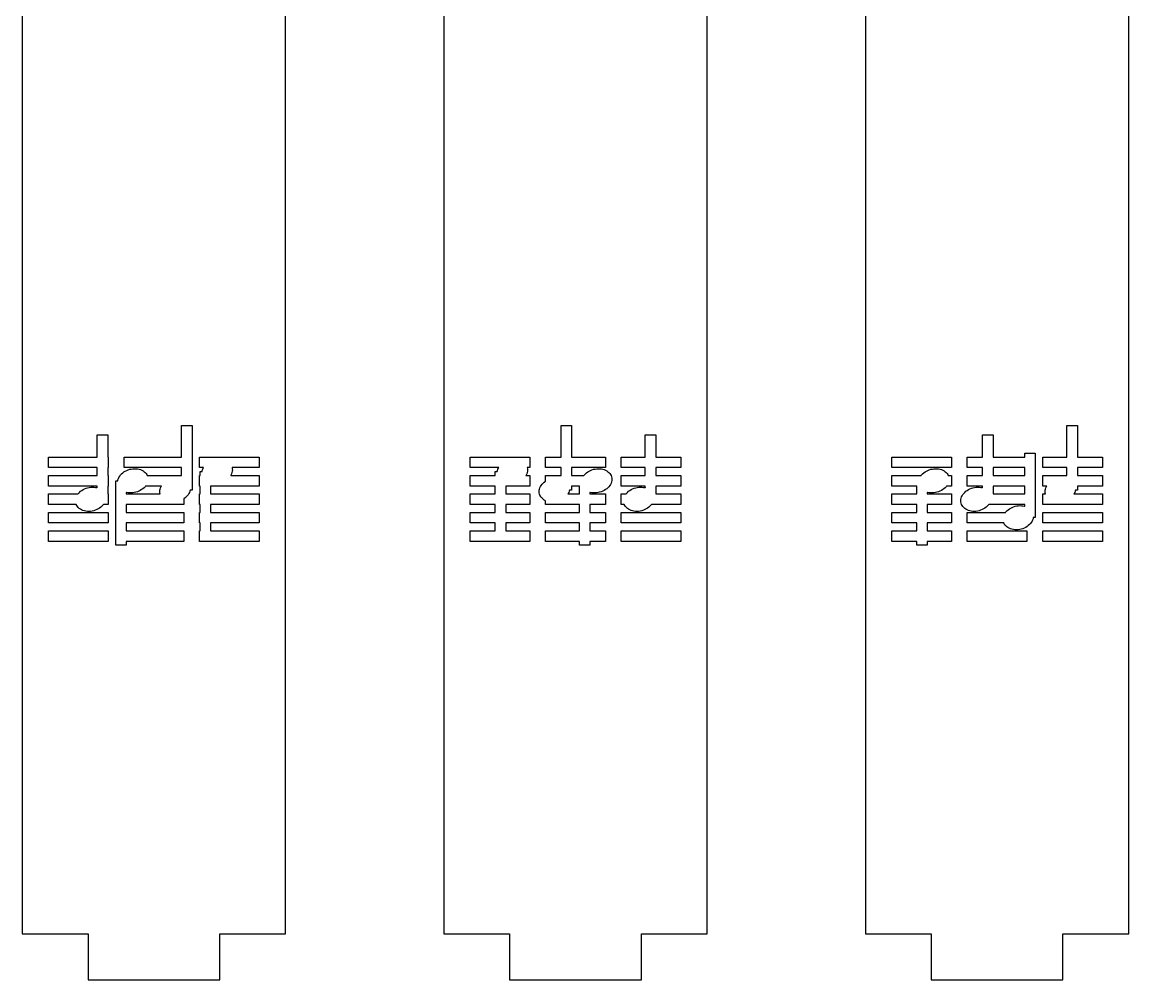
# Model space of a CAD drawing. Header units: metres. Extents: x -12 to 180, y -1275 to 154.
# Drawn here: x 96 to 180, y -1158.5 to -1085.8 of the extents above; entities that cross this region are included whole.
import ezdxf

# ---------------------------------------------------------------- set-up
doc = ezdxf.new("R2010")
doc.units = ezdxf.units.M

msp = doc.modelspace()

# ---------------------------------------------------------------- linework, layer by layer
for p, q in [((96, -1005.03), (96, -1155.03)), ((116, -1155.03), (116, -1005.03)), ((128, -1005.03), (128, -1155.03)), ((148, -1155.03), (148, -1005.03)), ((160, -1005.03), (160, -1155.03)), ((180, -1155.03), (180, -1005.03)), ((101.7, -1118.83), (101.7, -1117.13)), ((101.7, -1117.13), (102.5, -1117.13)), ((102.5, -1117.13), (102.5, -1118.83)), ((108.1, -1118.83), (108.1, -1116.43)), ((108.1, -1116.43), (108.9, -1116.43)), ((108.9, -1116.43), (108.9, -1121.33)), ((136.9, -1118.83), (136.9, -1116.43)), ((136.9, -1116.43), (137.7, -1116.43)), ((137.7, -1116.43), (137.7, -1118.83)), ((143.3, -1118.83), (143.3, -1117.13)), ((143.3, -1117.13), (144.1, -1117.13)), ((144.1, -1117.13), (144.1, -1118.83)), ((168.9, -1118.83), (168.9, -1117.13)), ((168.9, -1117.13), (169.7, -1117.13)), ((169.7, -1117.13), (169.7, -1118.83)), ((175.3, -1118.83), (175.3, -1116.43)), ((175.3, -1116.43), (176.1, -1116.43)), ((176.1, -1116.43), (176.1, -1118.83)), ((98, -1119.63), (98, -1118.83)), ((98, -1118.83), (101.7, -1118.83)), ((102.5, -1118.83), (102.533, -1118.83)), ((102.533, -1118.83), (102.533, -1119.63)), ((103.733, -1119.63), (103.733, -1118.83)), ((103.733, -1118.83), (108.1, -1118.83)), ((109.467, -1119.63), (109.467, -1118.83)), ((109.467, -1118.83), (114, -1118.83)), ((114, -1118.83), (114, -1119.63)), ((130, -1119.63), (130, -1118.83)), ((130, -1118.83), (134.533, -1118.83)), ((134.533, -1118.83), (134.533, -1119.63)), ((135.733, -1119.63), (135.733, -1118.83)), ((135.733, -1118.83), (136.9, -1118.83)), ((137.7, -1118.83), (140.267, -1118.83)), ((140.267, -1118.83), (140.267, -1119.63)), ((141.467, -1119.63), (141.467, -1118.83)), ((141.467, -1118.83), (143.3, -1118.83)), ((144.1, -1118.83), (146, -1118.83)), ((146, -1118.83), (146, -1119.63)), ((162, -1119.63), (162, -1118.83)), ((162, -1118.83), (166.533, -1118.83)), ((166.533, -1118.83), (166.533, -1119.63)), ((167.733, -1119.63), (167.733, -1118.83)), ((167.733, -1118.83), (168.9, -1118.83)), ((169.7, -1118.83), (172.1, -1118.83)), ((172.1, -1118.83), (172.1, -1118.53)), ((172.1, -1118.53), (172.9, -1118.53)), ((172.9, -1118.53), (172.9, -1123.43)), ((173.467, -1119.63), (173.467, -1118.83)), ((173.467, -1118.83), (175.3, -1118.83)), ((176.1, -1118.83), (178, -1118.83)), ((178, -1118.83), (178, -1119.63)), ((101.7, -1119.63), (98, -1119.63)), ((101.7, -1120.23), (101.7, -1119.63)), ((102.533, -1119.63), (102.5, -1119.63)), ((102.5, -1119.63), (102.5, -1120.23)), ((108.1, -1119.63), (103.733, -1119.63)), ((104.286, -1119.74), (104.407, -1119.72)), ((104.407, -1119.72), (104.528, -1119.71)), ((104.528, -1119.71), (104.647, -1119.72)), ((104.647, -1119.72), (104.763, -1119.73)), ((108.1, -1120.23), (108.1, -1119.63)), ((109.77, -1119.63), (109.467, -1119.63)), ((109.705, -1119.76), (109.749, -1119.67)), ((109.749, -1119.67), (109.77, -1119.63)), ((114, -1119.63), (111.931, -1119.63)), ((111.931, -1119.63), (111.948, -1119.72)), ((111.948, -1119.72), (111.954, -1119.82)), ((132.17, -1119.63), (130, -1119.63)), ((132.105, -1119.76), (132.149, -1119.67)), ((132.149, -1119.67), (132.17, -1119.63)), ((134.533, -1119.63), (134.331, -1119.63)), ((134.331, -1119.63), (134.348, -1119.72)), ((134.348, -1119.72), (134.354, -1119.82)), ((136.9, -1119.63), (135.733, -1119.63)), ((136.9, -1120.23), (136.9, -1119.63)), ((140.267, -1119.63), (137.7, -1119.63)), ((137.7, -1119.63), (137.7, -1120.23)), ((139.486, -1119.74), (139.607, -1119.72)), ((139.607, -1119.72), (139.728, -1119.71)), ((139.728, -1119.71), (139.847, -1119.72)), ((139.847, -1119.72), (139.963, -1119.73)), ((143.3, -1119.63), (141.467, -1119.63)), ((143.3, -1120.23), (143.3, -1119.63)), ((146, -1119.63), (144.1, -1119.63)), ((144.1, -1119.63), (144.1, -1120.23)), ((166.533, -1119.63), (162, -1119.63)), ((165.086, -1119.74), (165.207, -1119.72)), ((165.207, -1119.72), (165.328, -1119.71)), ((165.328, -1119.71), (165.447, -1119.72)), ((165.447, -1119.72), (165.563, -1119.73)), ((168.9, -1119.63), (167.733, -1119.63)), ((168.9, -1120.23), (168.9, -1119.63)), ((172.1, -1119.63), (169.7, -1119.63)), ((169.7, -1119.63), (169.7, -1120.23)), ((172.1, -1120.23), (172.1, -1119.63)), ((175.3, -1119.63), (173.467, -1119.63)), ((175.3, -1120.23), (175.3, -1119.63)), ((178, -1119.63), (176.1, -1119.63)), ((176.1, -1119.63), (176.1, -1120.23)), ((98, -1121.03), (98, -1120.23)), ((98, -1120.23), (101.7, -1120.23)), ((102.5, -1120.23), (102.533, -1120.23)), ((102.533, -1120.23), (102.533, -1121.03)), ((103.257, -1120.63), (103.273, -1120.56)), ((103.273, -1120.56), (103.305, -1120.46)), ((103.305, -1120.46), (103.349, -1120.37)), ((103.349, -1120.37), (103.404, -1120.28)), ((103.404, -1120.28), (103.471, -1120.19)), ((103.471, -1120.19), (103.547, -1120.11)), ((103.547, -1120.11), (103.633, -1120.03)), ((103.633, -1120.03), (103.728, -1119.96)), ((103.728, -1119.96), (103.829, -1119.9)), ((103.829, -1119.9), (103.937, -1119.85)), ((103.937, -1119.85), (104.05, -1119.8)), ((104.05, -1119.8), (104.167, -1119.76)), ((104.167, -1119.76), (104.286, -1119.74)), ((104.763, -1119.73), (104.876, -1119.75)), ((104.876, -1119.75), (104.983, -1119.78)), ((104.983, -1119.78), (105.084, -1119.83)), ((105.084, -1119.83), (105.177, -1119.88)), ((105.177, -1119.88), (105.262, -1119.94)), ((105.262, -1119.94), (105.338, -1120)), ((105.338, -1120), (105.403, -1120.08)), ((105.403, -1120.08), (105.457, -1120.16)), ((105.457, -1120.16), (105.496, -1120.23)), ((105.496, -1120.23), (108.1, -1120.23)), ((109.467, -1121.03), (109.467, -1120.23)), ((109.467, -1120.23), (109.5, -1120.23)), ((109.5, -1120.23), (109.5, -1119.93)), ((109.5, -1119.93), (109.657, -1119.93)), ((109.657, -1119.93), (109.673, -1119.86)), ((109.673, -1119.86), (109.705, -1119.76)), ((111.851, -1120.2), (111.83, -1120.23)), ((111.83, -1120.23), (114, -1120.23)), ((111.895, -1120.11), (111.851, -1120.2)), ((111.927, -1120.01), (111.895, -1120.11)), ((111.947, -1119.91), (111.927, -1120.01)), ((111.954, -1119.82), (111.947, -1119.91)), ((114, -1120.23), (114, -1121.03)), ((130, -1121.03), (130, -1120.23)), ((130, -1120.23), (131.9, -1120.23)), ((131.9, -1120.23), (131.9, -1119.93)), ((131.9, -1119.93), (132.057, -1119.93)), ((132.057, -1119.93), (132.073, -1119.86)), ((132.073, -1119.86), (132.105, -1119.76)), ((134.251, -1120.2), (134.23, -1120.23)), ((134.23, -1120.23), (134.533, -1120.23)), ((134.295, -1120.11), (134.251, -1120.2)), ((134.327, -1120.01), (134.295, -1120.11)), ((134.347, -1119.91), (134.327, -1120.01)), ((134.354, -1119.82), (134.347, -1119.91)), ((134.533, -1120.23), (134.533, -1121.03)), ((135.733, -1120.66), (135.733, -1120.23)), ((135.733, -1120.23), (136.9, -1120.23)), ((137.7, -1120.23), (138.637, -1120.23)), ((138.637, -1120.23), (138.671, -1120.19)), ((138.671, -1120.19), (138.747, -1120.11)), ((138.747, -1120.11), (138.833, -1120.03)), ((138.833, -1120.03), (138.928, -1119.96)), ((138.928, -1119.96), (139.029, -1119.9)), ((139.029, -1119.9), (139.137, -1119.85)), ((139.137, -1119.85), (139.25, -1119.8)), ((139.25, -1119.8), (139.367, -1119.76)), ((139.367, -1119.76), (139.486, -1119.74)), ((139.963, -1119.73), (140.076, -1119.75)), ((140.076, -1119.75), (140.183, -1119.78)), ((140.183, -1119.78), (140.284, -1119.83)), ((140.284, -1119.83), (140.377, -1119.88)), ((140.377, -1119.88), (140.462, -1119.94)), ((140.462, -1119.94), (140.538, -1120)), ((140.538, -1120), (140.603, -1120.08)), ((140.603, -1120.08), (140.657, -1120.16)), ((140.657, -1120.16), (140.7, -1120.24)), ((140.7, -1120.24), (140.73, -1120.33)), ((140.73, -1120.33), (140.748, -1120.42)), ((140.754, -1120.52), (140.747, -1120.61)), ((140.748, -1120.42), (140.754, -1120.52)), ((141.467, -1121.03), (141.467, -1120.23)), ((141.467, -1120.23), (143.3, -1120.23)), ((144.1, -1120.23), (146, -1120.23)), ((146, -1120.23), (146, -1121.03)), ((162, -1121.03), (162, -1120.23)), ((162, -1120.23), (164.237, -1120.23)), ((164.237, -1120.23), (164.271, -1120.19)), ((164.271, -1120.19), (164.347, -1120.11)), ((164.347, -1120.11), (164.433, -1120.03)), ((164.433, -1120.03), (164.528, -1119.96)), ((164.528, -1119.96), (164.629, -1119.9)), ((164.629, -1119.9), (164.737, -1119.85)), ((164.737, -1119.85), (164.85, -1119.8)), ((164.85, -1119.8), (164.967, -1119.76)), ((164.967, -1119.76), (165.086, -1119.74)), ((165.563, -1119.73), (165.676, -1119.75)), ((165.676, -1119.75), (165.783, -1119.78)), ((165.783, -1119.78), (165.884, -1119.83)), ((165.884, -1119.83), (165.977, -1119.88)), ((165.977, -1119.88), (166.062, -1119.94)), ((166.062, -1119.94), (166.138, -1120)), ((166.138, -1120), (166.203, -1120.08)), ((166.203, -1120.08), (166.257, -1120.16)), ((166.257, -1120.16), (166.296, -1120.23)), ((166.296, -1120.23), (166.533, -1120.23)), ((166.533, -1120.23), (166.533, -1121.03)), ((167.733, -1121.03), (167.733, -1120.23)), ((167.733, -1120.23), (168.9, -1120.23)), ((169.7, -1120.23), (172.1, -1120.23)), ((173.467, -1121.03), (173.467, -1120.23)), ((173.467, -1120.23), (175.3, -1120.23)), ((176.1, -1120.23), (178, -1120.23)), ((178, -1120.23), (178, -1121.03)), ((101.7, -1121.03), (98, -1121.03)), ((100.433, -1121.43), (100.528, -1121.36)), ((100.528, -1121.36), (100.629, -1121.3)), ((100.629, -1121.3), (100.737, -1121.25)), ((100.737, -1121.25), (100.85, -1121.2)), ((100.85, -1121.2), (100.967, -1121.16)), ((100.967, -1121.16), (101.086, -1121.14)), ((101.086, -1121.14), (101.207, -1121.12)), ((101.207, -1121.12), (101.328, -1121.11)), ((101.328, -1121.11), (101.447, -1121.12)), ((101.447, -1121.12), (101.563, -1121.13)), ((101.563, -1121.13), (101.676, -1121.15)), ((101.676, -1121.15), (101.7, -1121.16)), ((101.7, -1121.16), (101.7, -1121.03)), ((102.533, -1121.03), (102.5, -1121.03)), ((102.5, -1121.03), (102.5, -1121.63)), ((103.1, -1125.53), (103.1, -1120.63)), ((103.1, -1120.63), (103.257, -1120.63)), ((104.971, -1121.37), (104.863, -1121.42)), ((105.072, -1121.3), (104.971, -1121.37)), ((105.167, -1121.23), (105.072, -1121.3)), ((105.253, -1121.16), (105.167, -1121.23)), ((105.329, -1121.08), (105.253, -1121.16)), ((105.363, -1121.03), (105.329, -1121.08)), ((106.57, -1121.03), (105.363, -1121.03)), ((106.446, -1121.45), (106.453, -1121.35)), ((106.453, -1121.35), (106.473, -1121.26)), ((106.473, -1121.26), (106.505, -1121.16)), ((106.505, -1121.16), (106.549, -1121.07)), ((106.549, -1121.07), (106.57, -1121.03)), ((108.743, -1121.33), (108.727, -1121.41)), ((108.9, -1121.33), (108.743, -1121.33)), ((109.5, -1121.03), (109.467, -1121.03)), ((109.5, -1121.63), (109.5, -1121.03)), ((114, -1121.03), (110.3, -1121.03)), ((110.3, -1121.03), (110.3, -1121.63)), ((131.9, -1121.03), (130, -1121.03)), ((131.9, -1121.63), (131.9, -1121.03)), ((134.533, -1121.03), (132.7, -1121.03)), ((132.7, -1121.03), (132.7, -1121.63)), ((135.246, -1121.45), (135.253, -1121.35)), ((135.253, -1121.35), (135.273, -1121.26)), ((135.273, -1121.26), (135.305, -1121.16)), ((135.305, -1121.16), (135.349, -1121.07)), ((135.349, -1121.07), (135.404, -1120.98)), ((135.404, -1120.98), (135.471, -1120.89)), ((135.471, -1120.89), (135.547, -1120.81)), ((135.547, -1120.81), (135.633, -1120.73)), ((135.633, -1120.73), (135.728, -1120.66)), ((135.728, -1120.66), (135.733, -1120.66)), ((137.543, -1121.33), (137.527, -1121.41)), ((137.7, -1121.33), (137.543, -1121.33)), ((138.3, -1121.03), (137.7, -1121.03)), ((137.7, -1121.03), (137.7, -1121.33)), ((138.3, -1121.63), (138.3, -1121.03)), ((140.171, -1121.37), (140.063, -1121.42)), ((140.272, -1121.3), (140.171, -1121.37)), ((140.367, -1121.23), (140.272, -1121.3)), ((140.453, -1121.16), (140.367, -1121.23)), ((140.529, -1121.08), (140.453, -1121.16)), ((140.596, -1120.99), (140.529, -1121.08)), ((140.651, -1120.9), (140.596, -1120.99)), ((140.695, -1120.81), (140.651, -1120.9)), ((140.727, -1120.71), (140.695, -1120.81)), ((140.747, -1120.61), (140.727, -1120.71)), ((143.3, -1121.03), (141.467, -1121.03)), ((142.033, -1121.43), (142.128, -1121.36)), ((142.128, -1121.36), (142.229, -1121.3)), ((142.229, -1121.3), (142.337, -1121.25)), ((142.337, -1121.25), (142.45, -1121.2)), ((142.45, -1121.2), (142.567, -1121.16)), ((142.567, -1121.16), (142.686, -1121.14)), ((142.686, -1121.14), (142.807, -1121.12)), ((142.807, -1121.12), (142.928, -1121.11)), ((142.928, -1121.11), (143.047, -1121.12)), ((143.047, -1121.12), (143.163, -1121.13)), ((143.163, -1121.13), (143.276, -1121.15)), ((143.276, -1121.15), (143.3, -1121.16)), ((143.3, -1121.16), (143.3, -1121.03)), ((146, -1121.03), (144.1, -1121.03)), ((144.1, -1121.03), (144.1, -1121.63)), ((163.9, -1121.03), (162, -1121.03)), ((163.9, -1121.63), (163.9, -1121.03)), ((165.771, -1121.37), (165.663, -1121.42)), ((165.872, -1121.3), (165.771, -1121.37)), ((165.967, -1121.23), (165.872, -1121.3)), ((166.053, -1121.16), (165.967, -1121.23)), ((166.129, -1121.08), (166.053, -1121.16)), ((166.163, -1121.03), (166.129, -1121.08)), ((166.533, -1121.03), (166.163, -1121.03)), ((167.633, -1121.43), (167.728, -1121.36)), ((167.728, -1121.36), (167.829, -1121.3)), ((168.9, -1121.03), (167.733, -1121.03)), ((167.829, -1121.3), (167.937, -1121.25)), ((167.937, -1121.25), (168.05, -1121.2)), ((168.05, -1121.2), (168.167, -1121.16)), ((168.167, -1121.16), (168.286, -1121.14)), ((168.286, -1121.14), (168.407, -1121.12)), ((168.407, -1121.12), (168.528, -1121.11)), ((168.528, -1121.11), (168.647, -1121.12)), ((168.647, -1121.12), (168.763, -1121.13)), ((168.763, -1121.13), (168.876, -1121.15)), ((168.876, -1121.15), (168.9, -1121.16)), ((168.9, -1121.16), (168.9, -1121.03)), ((172.1, -1121.03), (169.7, -1121.03)), ((169.7, -1121.03), (169.7, -1121.63)), ((172.1, -1121.63), (172.1, -1121.03)), ((173.77, -1121.03), (173.467, -1121.03)), ((173.646, -1121.45), (173.653, -1121.35)), ((173.653, -1121.35), (173.673, -1121.26)), ((173.673, -1121.26), (173.705, -1121.16)), ((173.705, -1121.16), (173.749, -1121.07)), ((173.749, -1121.07), (173.77, -1121.03)), ((175.943, -1121.33), (175.927, -1121.41)), ((176.1, -1121.33), (175.943, -1121.33)), ((178, -1121.03), (176.1, -1121.03)), ((176.1, -1121.03), (176.1, -1121.33)), ((98, -1122.43), (98, -1121.63)), ((98, -1121.63), (100.237, -1121.63)), ((100.237, -1121.63), (100.271, -1121.59)), ((100.271, -1121.59), (100.347, -1121.51)), ((100.347, -1121.51), (100.433, -1121.43)), ((102.5, -1121.63), (102.533, -1121.63)), ((102.533, -1121.63), (102.533, -1122.43)), ((103.924, -1121.51), (103.9, -1121.51)), ((103.9, -1121.51), (103.9, -1121.63)), ((103.9, -1121.63), (106.469, -1121.63)), ((104.037, -1121.54), (103.924, -1121.51)), ((104.153, -1121.55), (104.037, -1121.54)), ((104.272, -1121.55), (104.153, -1121.55)), ((104.393, -1121.55), (104.272, -1121.55)), ((104.514, -1121.53), (104.393, -1121.55)), ((104.633, -1121.5), (104.514, -1121.53)), ((104.75, -1121.47), (104.633, -1121.5)), ((104.863, -1121.42), (104.75, -1121.47)), ((106.452, -1121.54), (106.446, -1121.45)), ((106.469, -1121.63), (106.452, -1121.54)), ((108.272, -1122), (108.267, -1122.01)), ((108.267, -1122.01), (108.267, -1122.43)), ((108.367, -1121.93), (108.272, -1122)), ((108.453, -1121.86), (108.367, -1121.93)), ((108.529, -1121.78), (108.453, -1121.86)), ((108.596, -1121.69), (108.529, -1121.78)), ((108.651, -1121.6), (108.596, -1121.69)), ((108.695, -1121.51), (108.651, -1121.6)), ((108.727, -1121.41), (108.695, -1121.51)), ((109.467, -1122.43), (109.467, -1121.63)), ((109.467, -1121.63), (109.5, -1121.63)), ((110.3, -1121.63), (114, -1121.63)), ((114, -1121.63), (114, -1122.43)), ((130, -1122.43), (130, -1121.63)), ((130, -1121.63), (131.9, -1121.63)), ((132.7, -1121.63), (134.533, -1121.63)), ((134.533, -1121.63), (134.533, -1122.43)), ((135.252, -1121.54), (135.246, -1121.45)), ((135.27, -1121.64), (135.252, -1121.54)), ((135.3, -1121.73), (135.27, -1121.64)), ((135.343, -1121.81), (135.3, -1121.73)), ((135.397, -1121.89), (135.343, -1121.81)), ((135.462, -1121.96), (135.397, -1121.89)), ((135.538, -1122.03), (135.462, -1121.96)), ((135.623, -1122.09), (135.538, -1122.03)), ((135.716, -1122.14), (135.623, -1122.09)), ((135.733, -1122.15), (135.716, -1122.14)), ((135.733, -1122.43), (135.733, -1122.15)), ((137.451, -1121.6), (137.43, -1121.63)), ((137.43, -1121.63), (138.3, -1121.63)), ((137.495, -1121.51), (137.451, -1121.6)), ((137.527, -1121.41), (137.495, -1121.51)), ((139.124, -1121.51), (139.1, -1121.51)), ((139.1, -1121.51), (139.1, -1121.63)), ((139.1, -1121.63), (140.267, -1121.63)), ((139.237, -1121.54), (139.124, -1121.51)), ((139.353, -1121.55), (139.237, -1121.54)), ((139.472, -1121.55), (139.353, -1121.55)), ((139.593, -1121.55), (139.472, -1121.55)), ((139.714, -1121.53), (139.593, -1121.55)), ((139.833, -1121.5), (139.714, -1121.53)), ((139.95, -1121.47), (139.833, -1121.5)), ((140.063, -1121.42), (139.95, -1121.47)), ((140.267, -1121.63), (140.267, -1122.43)), ((141.467, -1122.43), (141.467, -1121.63)), ((141.467, -1121.63), (141.837, -1121.63)), ((141.837, -1121.63), (141.871, -1121.59)), ((141.871, -1121.59), (141.947, -1121.51)), ((141.947, -1121.51), (142.033, -1121.43)), ((144.1, -1121.63), (146, -1121.63)), ((146, -1121.63), (146, -1122.43)), ((162, -1122.43), (162, -1121.63)), ((162, -1121.63), (163.9, -1121.63)), ((164.724, -1121.51), (164.7, -1121.51)), ((164.7, -1121.51), (164.7, -1121.63)), ((164.7, -1121.63), (166.533, -1121.63)), ((164.837, -1121.54), (164.724, -1121.51)), ((164.953, -1121.55), (164.837, -1121.54)), ((165.072, -1121.55), (164.953, -1121.55)), ((165.193, -1121.55), (165.072, -1121.55)), ((165.314, -1121.53), (165.193, -1121.55)), ((165.433, -1121.5), (165.314, -1121.53)), ((165.55, -1121.47), (165.433, -1121.5)), ((165.663, -1121.42), (165.55, -1121.47)), ((166.533, -1121.63), (166.533, -1122.43)), ((167.246, -1122.15), (167.253, -1122.05)), ((167.252, -1122.24), (167.246, -1122.15)), ((167.27, -1122.34), (167.252, -1122.24)), ((167.253, -1122.05), (167.273, -1121.96)), ((167.273, -1121.96), (167.305, -1121.86)), ((167.305, -1121.86), (167.349, -1121.77)), ((167.349, -1121.77), (167.404, -1121.68)), ((167.404, -1121.68), (167.471, -1121.59)), ((167.471, -1121.59), (167.547, -1121.51)), ((167.547, -1121.51), (167.633, -1121.43)), ((169.7, -1121.63), (172.1, -1121.63)), ((173.467, -1122.43), (173.467, -1121.63)), ((173.467, -1121.63), (173.669, -1121.63)), ((173.652, -1121.54), (173.646, -1121.45)), ((173.669, -1121.63), (173.652, -1121.54)), ((175.851, -1121.6), (175.83, -1121.63)), ((175.83, -1121.63), (178, -1121.63)), ((175.895, -1121.51), (175.851, -1121.6)), ((175.927, -1121.41), (175.895, -1121.51)), ((178, -1121.63), (178, -1122.43)), ((100.104, -1122.43), (98, -1122.43)), ((98, -1123.83), (98, -1123.03)), ((98, -1123.03), (102.533, -1123.03)), ((100.143, -1122.51), (100.104, -1122.43)), ((100.197, -1122.59), (100.143, -1122.51)), ((100.262, -1122.66), (100.197, -1122.59)), ((100.338, -1122.73), (100.262, -1122.66)), ((100.423, -1122.79), (100.338, -1122.73)), ((100.516, -1122.84), (100.423, -1122.79)), ((100.617, -1122.88), (100.516, -1122.84)), ((100.724, -1122.91), (100.617, -1122.88)), ((100.837, -1122.94), (100.724, -1122.91)), ((100.953, -1122.95), (100.837, -1122.94)), ((101.072, -1122.95), (100.953, -1122.95)), ((101.193, -1122.95), (101.072, -1122.95)), ((101.314, -1122.93), (101.193, -1122.95)), ((101.433, -1122.9), (101.314, -1122.93)), ((101.55, -1122.87), (101.433, -1122.9)), ((101.663, -1122.82), (101.55, -1122.87)), ((101.771, -1122.77), (101.663, -1122.82)), ((101.872, -1122.7), (101.771, -1122.77)), ((101.967, -1122.63), (101.872, -1122.7)), ((102.053, -1122.56), (101.967, -1122.63)), ((102.129, -1122.48), (102.053, -1122.56)), ((102.163, -1122.43), (102.129, -1122.48)), ((102.533, -1122.43), (102.163, -1122.43)), ((102.533, -1123.03), (102.533, -1123.83)), ((108.267, -1122.43), (103.9, -1122.43)), ((103.9, -1122.43), (103.9, -1123.03)), ((103.9, -1123.03), (108.267, -1123.03)), ((108.267, -1123.03), (108.267, -1123.83)), ((109.5, -1122.43), (109.467, -1122.43)), ((109.467, -1123.83), (109.467, -1123.03)), ((109.467, -1123.03), (109.5, -1123.03)), ((109.5, -1123.03), (109.5, -1122.43)), ((114, -1122.43), (110.3, -1122.43)), ((110.3, -1122.43), (110.3, -1123.03)), ((110.3, -1123.03), (114, -1123.03)), ((114, -1123.03), (114, -1123.83)), ((131.9, -1122.43), (130, -1122.43)), ((130, -1123.83), (130, -1123.03)), ((130, -1123.03), (131.9, -1123.03)), ((131.9, -1123.03), (131.9, -1122.43)), ((134.533, -1122.43), (132.7, -1122.43)), ((132.7, -1122.43), (132.7, -1123.03)), ((132.7, -1123.03), (134.533, -1123.03)), ((134.533, -1123.03), (134.533, -1123.83)), ((138.3, -1122.43), (135.733, -1122.43)), ((135.733, -1123.83), (135.733, -1123.03)), ((135.733, -1123.03), (138.3, -1123.03)), ((138.3, -1123.03), (138.3, -1122.43)), ((140.267, -1122.43), (139.1, -1122.43)), ((139.1, -1122.43), (139.1, -1123.03)), ((139.1, -1123.03), (140.267, -1123.03)), ((140.267, -1123.03), (140.267, -1123.83)), ((141.704, -1122.43), (141.467, -1122.43)), ((141.467, -1123.83), (141.467, -1123.03)), ((141.467, -1123.03), (146, -1123.03)), ((141.743, -1122.51), (141.704, -1122.43)), ((141.797, -1122.59), (141.743, -1122.51)), ((141.862, -1122.66), (141.797, -1122.59)), ((141.938, -1122.73), (141.862, -1122.66)), ((142.023, -1122.79), (141.938, -1122.73)), ((142.116, -1122.84), (142.023, -1122.79)), ((142.217, -1122.88), (142.116, -1122.84)), ((142.324, -1122.91), (142.217, -1122.88)), ((142.437, -1122.94), (142.324, -1122.91)), ((142.553, -1122.95), (142.437, -1122.94)), ((142.672, -1122.95), (142.553, -1122.95)), ((142.793, -1122.95), (142.672, -1122.95)), ((142.914, -1122.93), (142.793, -1122.95)), ((143.033, -1122.9), (142.914, -1122.93)), ((143.15, -1122.87), (143.033, -1122.9)), ((143.263, -1122.82), (143.15, -1122.87)), ((143.371, -1122.77), (143.263, -1122.82)), ((143.472, -1122.7), (143.371, -1122.77)), ((143.567, -1122.63), (143.472, -1122.7)), ((143.653, -1122.56), (143.567, -1122.63)), ((143.729, -1122.48), (143.653, -1122.56)), ((143.763, -1122.43), (143.729, -1122.48)), ((146, -1122.43), (143.763, -1122.43)), ((146, -1123.03), (146, -1123.83)), ((163.9, -1122.43), (162, -1122.43)), ((162, -1123.83), (162, -1123.03)), ((162, -1123.03), (163.9, -1123.03)), ((163.9, -1123.03), (163.9, -1122.43)), ((166.533, -1122.43), (164.7, -1122.43)), ((164.7, -1122.43), (164.7, -1123.03)), ((164.7, -1123.03), (166.533, -1123.03)), ((166.533, -1123.03), (166.533, -1123.83)), ((167.3, -1122.43), (167.27, -1122.34)), ((167.343, -1122.51), (167.3, -1122.43)), ((167.397, -1122.59), (167.343, -1122.51)), ((167.462, -1122.66), (167.397, -1122.59)), ((167.538, -1122.73), (167.462, -1122.66)), ((167.623, -1122.79), (167.538, -1122.73)), ((167.716, -1122.84), (167.623, -1122.79)), ((167.817, -1122.88), (167.716, -1122.84)), ((167.733, -1123.83), (167.733, -1123.03)), ((167.733, -1123.03), (170.637, -1123.03)), ((167.924, -1122.91), (167.817, -1122.88)), ((168.037, -1122.94), (167.924, -1122.91)), ((168.153, -1122.95), (168.037, -1122.94)), ((168.272, -1122.95), (168.153, -1122.95)), ((168.393, -1122.95), (168.272, -1122.95)), ((168.514, -1122.93), (168.393, -1122.95)), ((168.633, -1122.9), (168.514, -1122.93)), ((168.75, -1122.87), (168.633, -1122.9)), ((168.863, -1122.82), (168.75, -1122.87)), ((168.971, -1122.77), (168.863, -1122.82)), ((169.072, -1122.7), (168.971, -1122.77)), ((169.167, -1122.63), (169.072, -1122.7)), ((169.253, -1122.56), (169.167, -1122.63)), ((169.329, -1122.48), (169.253, -1122.56)), ((169.363, -1122.43), (169.329, -1122.48)), ((172.1, -1122.43), (169.363, -1122.43)), ((170.637, -1123.03), (170.671, -1122.99)), ((170.671, -1122.99), (170.747, -1122.91)), ((170.747, -1122.91), (170.833, -1122.83)), ((170.833, -1122.83), (170.928, -1122.76)), ((170.928, -1122.76), (171.029, -1122.7)), ((171.029, -1122.7), (171.137, -1122.65)), ((171.137, -1122.65), (171.25, -1122.6)), ((171.25, -1122.6), (171.367, -1122.56)), ((171.367, -1122.56), (171.486, -1122.54)), ((171.486, -1122.54), (171.607, -1122.52)), ((171.607, -1122.52), (171.728, -1122.51)), ((171.728, -1122.51), (171.847, -1122.52)), ((171.847, -1122.52), (171.963, -1122.53)), ((171.963, -1122.53), (172.076, -1122.55)), ((172.076, -1122.55), (172.1, -1122.56)), ((172.1, -1122.56), (172.1, -1122.43)), ((178, -1122.43), (173.467, -1122.43)), ((173.467, -1123.83), (173.467, -1123.03)), ((173.467, -1123.03), (178, -1123.03)), ((178, -1123.03), (178, -1123.83)), ((102.533, -1123.83), (98, -1123.83)), ((108.267, -1123.83), (103.9, -1123.83)), ((103.9, -1123.83), (103.9, -1124.43)), ((109.5, -1123.83), (109.467, -1123.83)), ((109.5, -1124.43), (109.5, -1123.83)), ((114, -1123.83), (110.3, -1123.83)), ((110.3, -1123.83), (110.3, -1124.43)), ((131.9, -1123.83), (130, -1123.83)), ((131.9, -1124.43), (131.9, -1123.83)), ((134.533, -1123.83), (132.7, -1123.83)), ((132.7, -1123.83), (132.7, -1124.43)), ((138.3, -1123.83), (135.733, -1123.83)), ((138.3, -1124.43), (138.3, -1123.83)), ((140.267, -1123.83), (139.1, -1123.83)), ((139.1, -1123.83), (139.1, -1124.43)), ((146, -1123.83), (141.467, -1123.83)), ((163.9, -1123.83), (162, -1123.83)), ((163.9, -1124.43), (163.9, -1123.83)), ((166.533, -1123.83), (164.7, -1123.83)), ((164.7, -1123.83), (164.7, -1124.43)), ((170.504, -1123.83), (167.733, -1123.83)), ((170.543, -1123.91), (170.504, -1123.83)), ((170.597, -1123.99), (170.543, -1123.91)), ((172.529, -1123.88), (172.453, -1123.96)), ((172.596, -1123.79), (172.529, -1123.88)), ((172.651, -1123.7), (172.596, -1123.79)), ((172.695, -1123.61), (172.651, -1123.7)), ((172.727, -1123.51), (172.695, -1123.61)), ((172.743, -1123.43), (172.727, -1123.51)), ((172.9, -1123.43), (172.743, -1123.43)), ((178, -1123.83), (173.467, -1123.83)), ((98, -1125.23), (98, -1124.43)), ((98, -1124.43), (102.533, -1124.43)), ((102.533, -1124.43), (102.533, -1125.23)), ((103.9, -1124.43), (108.267, -1124.43)), ((108.267, -1124.43), (108.267, -1125.23)), ((109.467, -1125.23), (109.467, -1124.43)), ((109.467, -1124.43), (109.5, -1124.43)), ((110.3, -1124.43), (114, -1124.43)), ((114, -1124.43), (114, -1125.23)), ((130, -1125.23), (130, -1124.43)), ((130, -1124.43), (131.9, -1124.43)), ((132.7, -1124.43), (134.533, -1124.43)), ((134.533, -1124.43), (134.533, -1125.23)), ((135.733, -1125.23), (135.733, -1124.43)), ((135.733, -1124.43), (138.3, -1124.43)), ((139.1, -1124.43), (140.267, -1124.43)), ((140.267, -1124.43), (140.267, -1125.23)), ((141.467, -1125.23), (141.467, -1124.43)), ((141.467, -1124.43), (146, -1124.43)), ((146, -1124.43), (146, -1125.23)), ((162, -1125.23), (162, -1124.43)), ((162, -1124.43), (163.9, -1124.43)), ((164.7, -1124.43), (166.533, -1124.43)), ((166.533, -1124.43), (166.533, -1125.23)), ((167.733, -1125.23), (167.733, -1124.43)), ((167.733, -1124.43), (172.267, -1124.43)), ((170.662, -1124.06), (170.597, -1123.99)), ((170.738, -1124.13), (170.662, -1124.06)), ((170.823, -1124.19), (170.738, -1124.13)), ((170.916, -1124.24), (170.823, -1124.19)), ((171.017, -1124.28), (170.916, -1124.24)), ((171.124, -1124.31), (171.017, -1124.28)), ((171.237, -1124.34), (171.124, -1124.31)), ((171.353, -1124.35), (171.237, -1124.34)), ((171.472, -1124.35), (171.353, -1124.35)), ((171.593, -1124.35), (171.472, -1124.35)), ((171.714, -1124.33), (171.593, -1124.35)), ((171.833, -1124.3), (171.714, -1124.33)), ((171.95, -1124.27), (171.833, -1124.3)), ((172.063, -1124.22), (171.95, -1124.27)), ((172.171, -1124.17), (172.063, -1124.22)), ((172.272, -1124.1), (172.171, -1124.17)), ((172.267, -1124.43), (172.267, -1125.23)), ((172.367, -1124.03), (172.272, -1124.1)), ((172.453, -1123.96), (172.367, -1124.03)), ((173.467, -1125.23), (173.467, -1124.43)), ((173.467, -1124.43), (178, -1124.43)), ((178, -1124.43), (178, -1125.23)), ((102.533, -1125.23), (98, -1125.23)), ((103.9, -1125.53), (103.1, -1125.53)), ((108.267, -1125.23), (103.9, -1125.23)), ((103.9, -1125.23), (103.9, -1125.53)), ((114, -1125.23), (109.467, -1125.23)), ((134.533, -1125.23), (130, -1125.23)), ((138.3, -1125.23), (135.733, -1125.23)), ((138.3, -1125.53), (138.3, -1125.23)), ((139.1, -1125.53), (138.3, -1125.53)), ((140.267, -1125.23), (139.1, -1125.23)), ((139.1, -1125.23), (139.1, -1125.53)), ((146, -1125.23), (141.467, -1125.23)), ((163.9, -1125.23), (162, -1125.23)), ((163.9, -1125.53), (163.9, -1125.23)), ((164.7, -1125.53), (163.9, -1125.53)), ((166.533, -1125.23), (164.7, -1125.23)), ((164.7, -1125.23), (164.7, -1125.53)), ((172.267, -1125.23), (167.733, -1125.23)), ((178, -1125.23), (173.467, -1125.23)), ((96, -1155.03), (101, -1155.03)), ((101, -1155.03), (101, -1158.53)), ((111, -1155.03), (116, -1155.03)), ((111, -1158.53), (111, -1155.03)), ((128, -1155.03), (133, -1155.03)), ((133, -1155.03), (133, -1158.53)), ((143, -1155.03), (148, -1155.03)), ((143, -1158.53), (143, -1155.03)), ((160, -1155.03), (165, -1155.03)), ((165, -1155.03), (165, -1158.53)), ((175, -1155.03), (180, -1155.03)), ((175, -1158.53), (175, -1155.03)), ((101, -1158.53), (111, -1158.53)), ((133, -1158.53), (143, -1158.53)), ((165, -1158.53), (175, -1158.53))]:
    msp.add_line(p, q)

doc.saveas('drawing.dxf')
